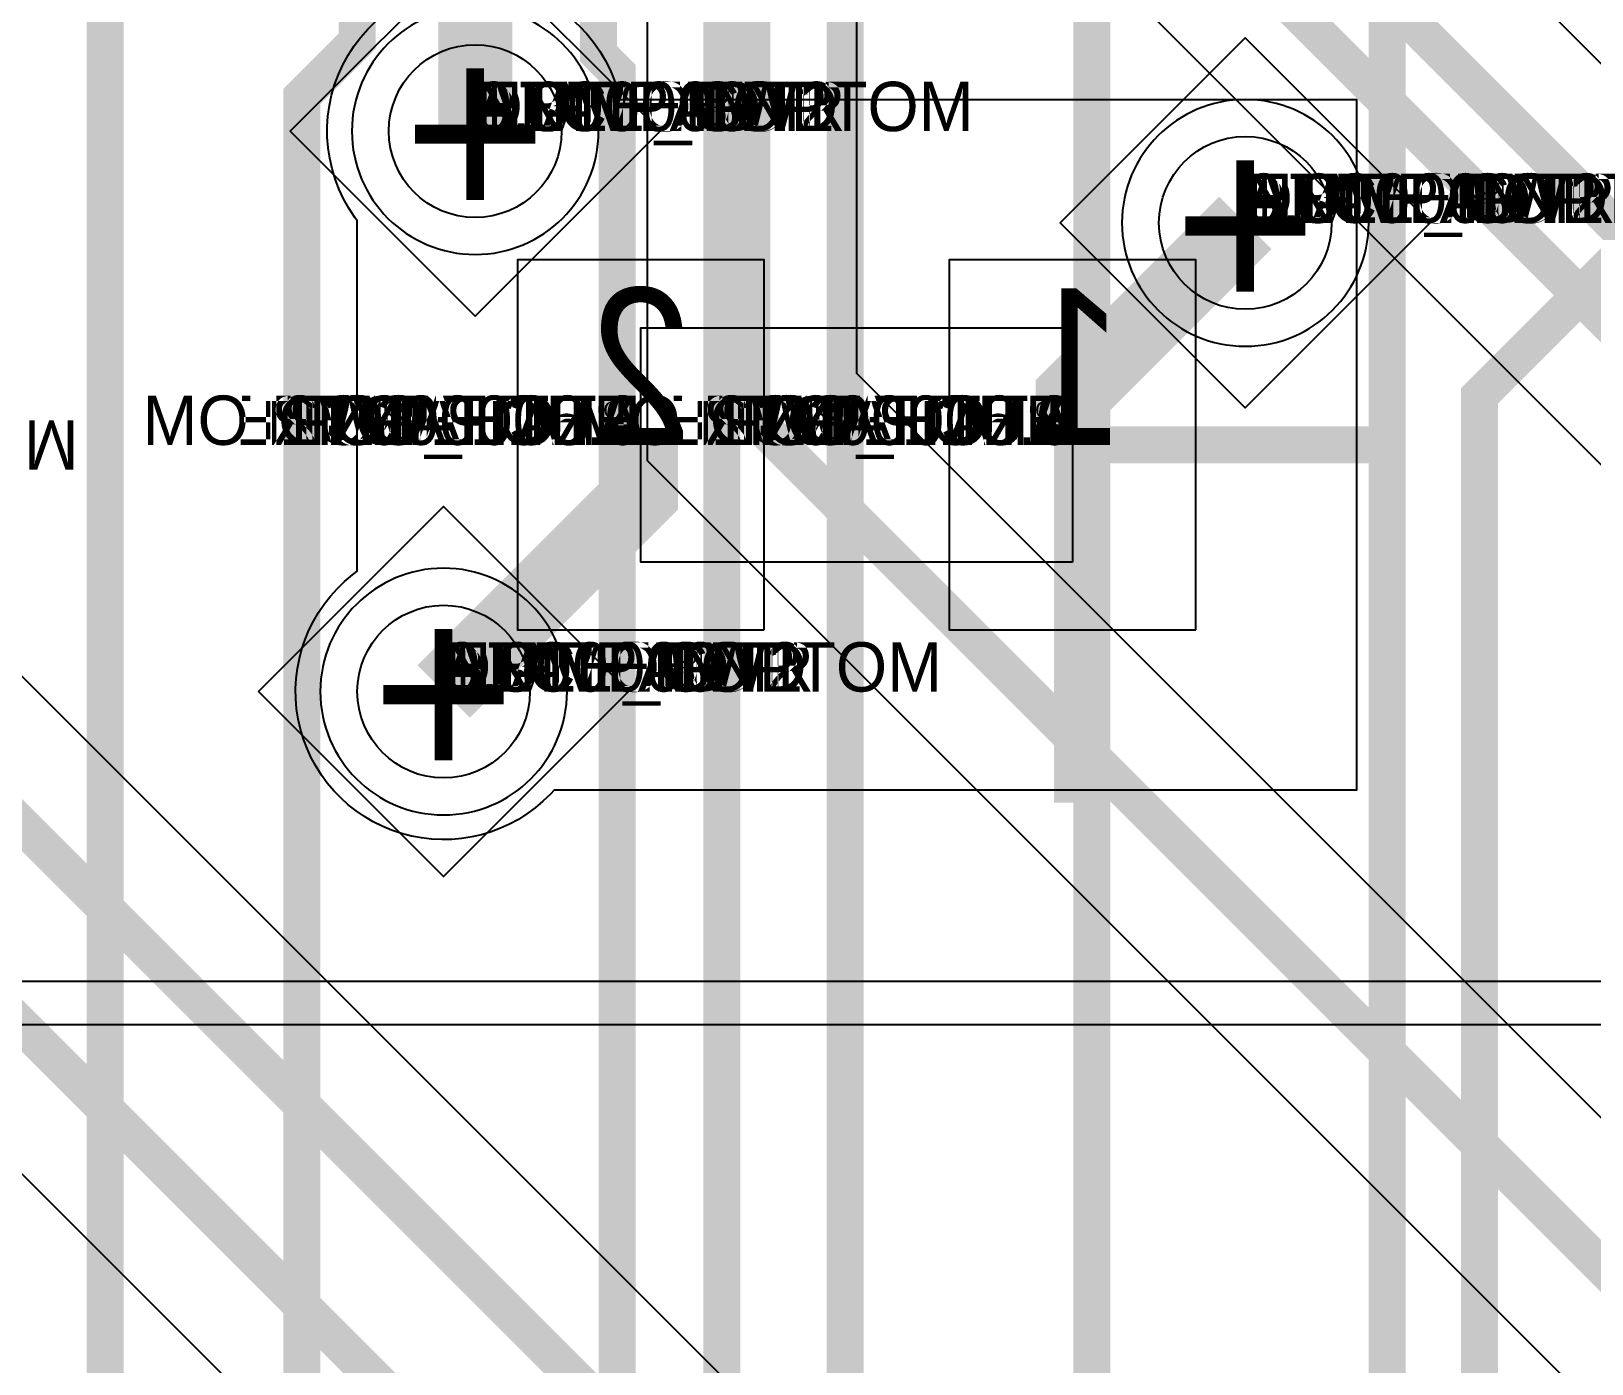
# Model space of a CAD drawing. Extents: x 0 to 323, y 0 to 320.
# Drawn here: x 77.88 to 84.2, y 31.47 to 36.88 of the extents above; entities that cross this region are included whole.
import ezdxf
from ezdxf.enums import TextEntityAlignment as Align

# ---------------------------------------------------------------- set-up
doc = ezdxf.new("R2010")
doc.units = 0
doc.header["$MEASUREMENT"] = 0
doc.layers.get('0').update_dxf_attribs({"linetype": 'CONTINUOUS'})
for name, color, linetype in [('CDN_FIGURES', 7, 'CONTINUOUS'), ('ETCH_BOTTOM', 7, 'CONTINUOUS'), ('ETCH_GND', 3, 'CONTINUOUS'), ('ETCH_INT1', 4, 'CONTINUOUS'), ('ETCH_INT2', 5, 'CONTINUOUS'), ('ETCH_PWR', 6, 'CONTINUOUS'), ('ETCH_TOP', 2, 'CONTINUOUS'), ('MANUFACTURING_NCLEGEND-1-6', 8, 'CONTINUOUS'), ('PACKAGE_GEOMETRY_ASSEMBLY_TOP', 11, 'CONTINUOUS'), ('PACKAGE_GEOMETRY_PIN_NUMBER', 9, 'CONTINUOUS')]:
    doc.layers.add(name, color=color, linetype=linetype)

# ---------------------------------------------------------------- blocks, each defined once
blk = doc.blocks.new('PAD_INFO')
for tag in ['SHAPE_TYPE', 'PAD_HEIGHT', 'PAD_LAYER', 'PAD_TYPE', 'PAD_WIDTH']:
    blk.add_attdef(tag, (0, 0), '', height=0.2)
at = {"flags": 2}
blk.add_attdef('CDN_TYPE', (0, 0), '', height=0.2, dxfattribs=at)
blk = doc.blocks.new('DRILL_INFO')
at = {"flags": 2}
blk.add_attdef('CDN_TYPE', (0, 0), '', height=0.2, dxfattribs=at)
for tag in ['FSHAPE', 'FCHAR', 'DRILL_HEIGHT', 'DIAMETER', 'PLATED', 'DRILL_WIDTH']:
    blk.add_attdef(tag, (0, 0), '', height=0.2)
blk = doc.blocks.new('VIA0700X0300')
at = {"layer": 'ETCH_BOTTOM'}
blk.add_circle((0, 0), 0.35, dxfattribs=at)
at = {"layer": 'ETCH_GND'}
blk.add_circle((0, 0), 0.35, dxfattribs=at)
at = {"layer": 'ETCH_INT1'}
blk.add_circle((0, 0), 0.35, dxfattribs=at)
at = {"layer": 'ETCH_INT2'}
blk.add_circle((0, 0), 0.35, dxfattribs=at)
at = {"layer": 'ETCH_PWR'}
blk.add_circle((0, 0), 0.35, dxfattribs=at)
at = {"layer": 'ETCH_TOP'}
blk.add_circle((0, 0), 0.35, dxfattribs=at)
ref = blk.add_blockref('PAD_INFO', (0, 0))
ref.add_attrib('PAD_LAYER', 'ETCH_TOP', (0, 0), dxfattribs={"height": 0.2})
ref.add_attrib('SHAPE_TYPE', 'NULL', (0, 0), dxfattribs={"height": 0.2})
ref.add_attrib('PAD_TYPE', 'ANTIPAD', (0, 0), dxfattribs={"height": 0.2})
ref.add_attrib('PAD_WIDTH', '0.000000', (0, 0), dxfattribs={"height": 0.2})
ref.add_attrib('PAD_HEIGHT', '0.000000', (0, 0), dxfattribs={"height": 0.2})
ref = blk.add_blockref('PAD_INFO', (0, 0))
ref.add_attrib('PAD_LAYER', 'ETCH_GND', (0, 0), dxfattribs={"height": 0.2})
ref.add_attrib('SHAPE_TYPE', 'NULL', (0, 0), dxfattribs={"height": 0.2})
ref.add_attrib('PAD_TYPE', 'ANTIPAD', (0, 0), dxfattribs={"height": 0.2})
ref.add_attrib('PAD_WIDTH', '0.000000', (0, 0), dxfattribs={"height": 0.2})
ref.add_attrib('PAD_HEIGHT', '0.000000', (0, 0), dxfattribs={"height": 0.2})
ref = blk.add_blockref('PAD_INFO', (0, 0))
ref.add_attrib('PAD_LAYER', 'ETCH_INT1', (0, 0), dxfattribs={"height": 0.2})
ref.add_attrib('SHAPE_TYPE', 'NULL', (0, 0), dxfattribs={"height": 0.2})
ref.add_attrib('PAD_TYPE', 'ANTIPAD', (0, 0), dxfattribs={"height": 0.2})
ref.add_attrib('PAD_WIDTH', '0.000000', (0, 0), dxfattribs={"height": 0.2})
ref.add_attrib('PAD_HEIGHT', '0.000000', (0, 0), dxfattribs={"height": 0.2})
ref = blk.add_blockref('PAD_INFO', (0, 0))
ref.add_attrib('PAD_LAYER', 'ETCH_INT2', (0, 0), dxfattribs={"height": 0.2})
ref.add_attrib('SHAPE_TYPE', 'NULL', (0, 0), dxfattribs={"height": 0.2})
ref.add_attrib('PAD_TYPE', 'ANTIPAD', (0, 0), dxfattribs={"height": 0.2})
ref.add_attrib('PAD_WIDTH', '0.000000', (0, 0), dxfattribs={"height": 0.2})
ref.add_attrib('PAD_HEIGHT', '0.000000', (0, 0), dxfattribs={"height": 0.2})
ref = blk.add_blockref('PAD_INFO', (0, 0))
ref.add_attrib('PAD_LAYER', 'ETCH_PWR', (0, 0), dxfattribs={"height": 0.2})
ref.add_attrib('SHAPE_TYPE', 'NULL', (0, 0), dxfattribs={"height": 0.2})
ref.add_attrib('PAD_TYPE', 'ANTIPAD', (0, 0), dxfattribs={"height": 0.2})
ref.add_attrib('PAD_WIDTH', '0.000000', (0, 0), dxfattribs={"height": 0.2})
ref.add_attrib('PAD_HEIGHT', '0.000000', (0, 0), dxfattribs={"height": 0.2})
ref = blk.add_blockref('PAD_INFO', (0, 0))
ref.add_attrib('PAD_LAYER', 'ETCH_BOTTOM', (0, 0), dxfattribs={"height": 0.2})
ref.add_attrib('SHAPE_TYPE', 'NULL', (0, 0), dxfattribs={"height": 0.2})
ref.add_attrib('PAD_TYPE', 'ANTIPAD', (0, 0), dxfattribs={"height": 0.2})
ref.add_attrib('PAD_WIDTH', '0.000000', (0, 0), dxfattribs={"height": 0.2})
ref.add_attrib('PAD_HEIGHT', '0.000000', (0, 0), dxfattribs={"height": 0.2})
ref = blk.add_blockref('PAD_INFO', (0, 0))
ref.add_attrib('PAD_LAYER', 'ETCH_TOP', (0, 0), dxfattribs={"height": 0.2})
ref.add_attrib('SHAPE_TYPE', 'NULL', (0, 0), dxfattribs={"height": 0.2})
ref.add_attrib('PAD_TYPE', 'THERMAL', (0, 0), dxfattribs={"height": 0.2})
ref.add_attrib('PAD_WIDTH', '0.000000', (0, 0), dxfattribs={"height": 0.2})
ref.add_attrib('PAD_HEIGHT', '0.000000', (0, 0), dxfattribs={"height": 0.2})
ref = blk.add_blockref('PAD_INFO', (0, 0))
ref.add_attrib('PAD_LAYER', 'ETCH_GND', (0, 0), dxfattribs={"height": 0.2})
ref.add_attrib('SHAPE_TYPE', 'NULL', (0, 0), dxfattribs={"height": 0.2})
ref.add_attrib('PAD_TYPE', 'THERMAL', (0, 0), dxfattribs={"height": 0.2})
ref.add_attrib('PAD_WIDTH', '0.000000', (0, 0), dxfattribs={"height": 0.2})
ref.add_attrib('PAD_HEIGHT', '0.000000', (0, 0), dxfattribs={"height": 0.2})
ref = blk.add_blockref('PAD_INFO', (0, 0))
ref.add_attrib('PAD_LAYER', 'ETCH_INT1', (0, 0), dxfattribs={"height": 0.2})
ref.add_attrib('SHAPE_TYPE', 'NULL', (0, 0), dxfattribs={"height": 0.2})
ref.add_attrib('PAD_TYPE', 'THERMAL', (0, 0), dxfattribs={"height": 0.2})
ref.add_attrib('PAD_WIDTH', '0.000000', (0, 0), dxfattribs={"height": 0.2})
ref.add_attrib('PAD_HEIGHT', '0.000000', (0, 0), dxfattribs={"height": 0.2})
ref = blk.add_blockref('PAD_INFO', (0, 0))
ref.add_attrib('PAD_LAYER', 'ETCH_INT2', (0, 0), dxfattribs={"height": 0.2})
ref.add_attrib('SHAPE_TYPE', 'NULL', (0, 0), dxfattribs={"height": 0.2})
ref.add_attrib('PAD_TYPE', 'THERMAL', (0, 0), dxfattribs={"height": 0.2})
ref.add_attrib('PAD_WIDTH', '0.000000', (0, 0), dxfattribs={"height": 0.2})
ref.add_attrib('PAD_HEIGHT', '0.000000', (0, 0), dxfattribs={"height": 0.2})
ref = blk.add_blockref('PAD_INFO', (0, 0))
ref.add_attrib('PAD_LAYER', 'ETCH_PWR', (0, 0), dxfattribs={"height": 0.2})
ref.add_attrib('SHAPE_TYPE', 'NULL', (0, 0), dxfattribs={"height": 0.2})
ref.add_attrib('PAD_TYPE', 'THERMAL', (0, 0), dxfattribs={"height": 0.2})
ref.add_attrib('PAD_WIDTH', '0.000000', (0, 0), dxfattribs={"height": 0.2})
ref.add_attrib('PAD_HEIGHT', '0.000000', (0, 0), dxfattribs={"height": 0.2})
ref = blk.add_blockref('PAD_INFO', (0, 0))
ref.add_attrib('PAD_LAYER', 'ETCH_BOTTOM', (0, 0), dxfattribs={"height": 0.2})
ref.add_attrib('SHAPE_TYPE', 'NULL', (0, 0), dxfattribs={"height": 0.2})
ref.add_attrib('PAD_TYPE', 'THERMAL', (0, 0), dxfattribs={"height": 0.2})
ref.add_attrib('PAD_WIDTH', '0.000000', (0, 0), dxfattribs={"height": 0.2})
ref.add_attrib('PAD_HEIGHT', '0.000000', (0, 0), dxfattribs={"height": 0.2})
ref = blk.add_blockref('PAD_INFO', (0, 0))
ref.add_attrib('PAD_LAYER', 'ETCH_TOP', (0, 0), dxfattribs={"height": 0.2})
ref.add_attrib('SHAPE_TYPE', 'CIRCLE', (0, 0), dxfattribs={"height": 0.2})
ref.add_attrib('PAD_TYPE', 'REGULAR', (0, 0), dxfattribs={"height": 0.2})
ref.add_attrib('PAD_WIDTH', '0.700000', (0, 0), dxfattribs={"height": 0.2})
ref.add_attrib('PAD_HEIGHT', '0.700000', (0, 0), dxfattribs={"height": 0.2})
ref = blk.add_blockref('PAD_INFO', (0, 0))
ref.add_attrib('PAD_LAYER', 'ETCH_GND', (0, 0), dxfattribs={"height": 0.2})
ref.add_attrib('SHAPE_TYPE', 'CIRCLE', (0, 0), dxfattribs={"height": 0.2})
ref.add_attrib('PAD_TYPE', 'REGULAR', (0, 0), dxfattribs={"height": 0.2})
ref.add_attrib('PAD_WIDTH', '0.700000', (0, 0), dxfattribs={"height": 0.2})
ref.add_attrib('PAD_HEIGHT', '0.700000', (0, 0), dxfattribs={"height": 0.2})
ref = blk.add_blockref('PAD_INFO', (0, 0))
ref.add_attrib('PAD_LAYER', 'ETCH_INT1', (0, 0), dxfattribs={"height": 0.2})
ref.add_attrib('SHAPE_TYPE', 'CIRCLE', (0, 0), dxfattribs={"height": 0.2})
ref.add_attrib('PAD_TYPE', 'REGULAR', (0, 0), dxfattribs={"height": 0.2})
ref.add_attrib('PAD_WIDTH', '0.700000', (0, 0), dxfattribs={"height": 0.2})
ref.add_attrib('PAD_HEIGHT', '0.700000', (0, 0), dxfattribs={"height": 0.2})
ref = blk.add_blockref('PAD_INFO', (0, 0))
ref.add_attrib('PAD_LAYER', 'ETCH_INT2', (0, 0), dxfattribs={"height": 0.2})
ref.add_attrib('SHAPE_TYPE', 'CIRCLE', (0, 0), dxfattribs={"height": 0.2})
ref.add_attrib('PAD_TYPE', 'REGULAR', (0, 0), dxfattribs={"height": 0.2})
ref.add_attrib('PAD_WIDTH', '0.700000', (0, 0), dxfattribs={"height": 0.2})
ref.add_attrib('PAD_HEIGHT', '0.700000', (0, 0), dxfattribs={"height": 0.2})
ref = blk.add_blockref('PAD_INFO', (0, 0))
ref.add_attrib('PAD_LAYER', 'ETCH_PWR', (0, 0), dxfattribs={"height": 0.2})
ref.add_attrib('SHAPE_TYPE', 'CIRCLE', (0, 0), dxfattribs={"height": 0.2})
ref.add_attrib('PAD_TYPE', 'REGULAR', (0, 0), dxfattribs={"height": 0.2})
ref.add_attrib('PAD_WIDTH', '0.700000', (0, 0), dxfattribs={"height": 0.2})
ref.add_attrib('PAD_HEIGHT', '0.700000', (0, 0), dxfattribs={"height": 0.2})
ref = blk.add_blockref('PAD_INFO', (0, 0))
ref.add_attrib('PAD_LAYER', 'ETCH_BOTTOM', (0, 0), dxfattribs={"height": 0.2})
ref.add_attrib('SHAPE_TYPE', 'CIRCLE', (0, 0), dxfattribs={"height": 0.2})
ref.add_attrib('PAD_TYPE', 'REGULAR', (0, 0), dxfattribs={"height": 0.2})
ref.add_attrib('PAD_WIDTH', '0.700000', (0, 0), dxfattribs={"height": 0.2})
ref.add_attrib('PAD_HEIGHT', '0.700000', (0, 0), dxfattribs={"height": 0.2})
ref = blk.add_blockref('DRILL_INFO', (0, 0))
ref.add_attrib('DIAMETER', '0.300000', (0, 0), dxfattribs={"height": 0.2})
ref.add_attrib('PLATED', 'PLATED', (0, 0), dxfattribs={"height": 0.2})
ref.add_attrib('FSHAPE', 'DIAMOND', (0, 0), dxfattribs={"height": 0.2})
ref.add_attrib('FCHAR', '+', (0, 0), dxfattribs={"height": 0.2})
ref.add_attrib('DRILL_WIDTH', '1.500000', (0, 0), dxfattribs={"height": 0.2})
ref.add_attrib('DRILL_HEIGHT', '1.500000', (0, 0), dxfattribs={"height": 0.2})
for tag in ['CDN_TYPE', 'PIN']:
    blk.add_attdef(tag, (0, 0), '', height=0.2)
at = {"flags": 2}
for tag in ['PSTKNAME', 'BBV']:
    blk.add_attdef(tag, (0, 0), '', height=0.2, dxfattribs=at)
blk = doc.blocks.new('FIGURE_DIAMOND')
at = {"layer": 'CDN_FIGURES'}
blk.add_lwpolyline([(-0.5, 0), (0, 0.5), (0.5, 0), (0, -0.5)], close=True, dxfattribs=at)
blk = doc.blocks.new('RC1000X1500TS')
at = {"layer": 'ETCH_TOP'}
blk.add_lwpolyline([(-0.5, -0.75), (-0.5, 0.75), (0.5, 0.75), (0.5, -0.75)], close=True, dxfattribs=at)
ref = blk.add_blockref('PAD_INFO', (0, 0))
ref.add_attrib('PAD_LAYER', 'ETCH_TOP', (0, 0), dxfattribs={"height": 0.2})
ref.add_attrib('SHAPE_TYPE', 'NULL', (0, 0), dxfattribs={"height": 0.2})
ref.add_attrib('PAD_TYPE', 'ANTIPAD', (0, 0), dxfattribs={"height": 0.2})
ref.add_attrib('PAD_WIDTH', '0.000000', (0, 0), dxfattribs={"height": 0.2})
ref.add_attrib('PAD_HEIGHT', '0.000000', (0, 0), dxfattribs={"height": 0.2})
ref = blk.add_blockref('PAD_INFO', (0, 0))
ref.add_attrib('PAD_LAYER', 'ETCH_GND', (0, 0), dxfattribs={"height": 0.2})
ref.add_attrib('SHAPE_TYPE', 'NULL', (0, 0), dxfattribs={"height": 0.2})
ref.add_attrib('PAD_TYPE', 'ANTIPAD', (0, 0), dxfattribs={"height": 0.2})
ref.add_attrib('PAD_WIDTH', '0.000000', (0, 0), dxfattribs={"height": 0.2})
ref.add_attrib('PAD_HEIGHT', '0.000000', (0, 0), dxfattribs={"height": 0.2})
ref = blk.add_blockref('PAD_INFO', (0, 0))
ref.add_attrib('PAD_LAYER', 'ETCH_INT1', (0, 0), dxfattribs={"height": 0.2})
ref.add_attrib('SHAPE_TYPE', 'NULL', (0, 0), dxfattribs={"height": 0.2})
ref.add_attrib('PAD_TYPE', 'ANTIPAD', (0, 0), dxfattribs={"height": 0.2})
ref.add_attrib('PAD_WIDTH', '0.000000', (0, 0), dxfattribs={"height": 0.2})
ref.add_attrib('PAD_HEIGHT', '0.000000', (0, 0), dxfattribs={"height": 0.2})
ref = blk.add_blockref('PAD_INFO', (0, 0))
ref.add_attrib('PAD_LAYER', 'ETCH_INT2', (0, 0), dxfattribs={"height": 0.2})
ref.add_attrib('SHAPE_TYPE', 'NULL', (0, 0), dxfattribs={"height": 0.2})
ref.add_attrib('PAD_TYPE', 'ANTIPAD', (0, 0), dxfattribs={"height": 0.2})
ref.add_attrib('PAD_WIDTH', '0.000000', (0, 0), dxfattribs={"height": 0.2})
ref.add_attrib('PAD_HEIGHT', '0.000000', (0, 0), dxfattribs={"height": 0.2})
ref = blk.add_blockref('PAD_INFO', (0, 0))
ref.add_attrib('PAD_LAYER', 'ETCH_PWR', (0, 0), dxfattribs={"height": 0.2})
ref.add_attrib('SHAPE_TYPE', 'NULL', (0, 0), dxfattribs={"height": 0.2})
ref.add_attrib('PAD_TYPE', 'ANTIPAD', (0, 0), dxfattribs={"height": 0.2})
ref.add_attrib('PAD_WIDTH', '0.000000', (0, 0), dxfattribs={"height": 0.2})
ref.add_attrib('PAD_HEIGHT', '0.000000', (0, 0), dxfattribs={"height": 0.2})
ref = blk.add_blockref('PAD_INFO', (0, 0))
ref.add_attrib('PAD_LAYER', 'ETCH_BOTTOM', (0, 0), dxfattribs={"height": 0.2})
ref.add_attrib('SHAPE_TYPE', 'NULL', (0, 0), dxfattribs={"height": 0.2})
ref.add_attrib('PAD_TYPE', 'ANTIPAD', (0, 0), dxfattribs={"height": 0.2})
ref.add_attrib('PAD_WIDTH', '0.000000', (0, 0), dxfattribs={"height": 0.2})
ref.add_attrib('PAD_HEIGHT', '0.000000', (0, 0), dxfattribs={"height": 0.2})
ref = blk.add_blockref('PAD_INFO', (0, 0))
ref.add_attrib('PAD_LAYER', 'ETCH_TOP', (0, 0), dxfattribs={"height": 0.2})
ref.add_attrib('SHAPE_TYPE', 'NULL', (0, 0), dxfattribs={"height": 0.2})
ref.add_attrib('PAD_TYPE', 'THERMAL', (0, 0), dxfattribs={"height": 0.2})
ref.add_attrib('PAD_WIDTH', '0.000000', (0, 0), dxfattribs={"height": 0.2})
ref.add_attrib('PAD_HEIGHT', '0.000000', (0, 0), dxfattribs={"height": 0.2})
ref = blk.add_blockref('PAD_INFO', (0, 0))
ref.add_attrib('PAD_LAYER', 'ETCH_GND', (0, 0), dxfattribs={"height": 0.2})
ref.add_attrib('SHAPE_TYPE', 'NULL', (0, 0), dxfattribs={"height": 0.2})
ref.add_attrib('PAD_TYPE', 'THERMAL', (0, 0), dxfattribs={"height": 0.2})
ref.add_attrib('PAD_WIDTH', '0.000000', (0, 0), dxfattribs={"height": 0.2})
ref.add_attrib('PAD_HEIGHT', '0.000000', (0, 0), dxfattribs={"height": 0.2})
ref = blk.add_blockref('PAD_INFO', (0, 0))
ref.add_attrib('PAD_LAYER', 'ETCH_INT1', (0, 0), dxfattribs={"height": 0.2})
ref.add_attrib('SHAPE_TYPE', 'NULL', (0, 0), dxfattribs={"height": 0.2})
ref.add_attrib('PAD_TYPE', 'THERMAL', (0, 0), dxfattribs={"height": 0.2})
ref.add_attrib('PAD_WIDTH', '0.000000', (0, 0), dxfattribs={"height": 0.2})
ref.add_attrib('PAD_HEIGHT', '0.000000', (0, 0), dxfattribs={"height": 0.2})
ref = blk.add_blockref('PAD_INFO', (0, 0))
ref.add_attrib('PAD_LAYER', 'ETCH_INT2', (0, 0), dxfattribs={"height": 0.2})
ref.add_attrib('SHAPE_TYPE', 'NULL', (0, 0), dxfattribs={"height": 0.2})
ref.add_attrib('PAD_TYPE', 'THERMAL', (0, 0), dxfattribs={"height": 0.2})
ref.add_attrib('PAD_WIDTH', '0.000000', (0, 0), dxfattribs={"height": 0.2})
ref.add_attrib('PAD_HEIGHT', '0.000000', (0, 0), dxfattribs={"height": 0.2})
ref = blk.add_blockref('PAD_INFO', (0, 0))
ref.add_attrib('PAD_LAYER', 'ETCH_PWR', (0, 0), dxfattribs={"height": 0.2})
ref.add_attrib('SHAPE_TYPE', 'NULL', (0, 0), dxfattribs={"height": 0.2})
ref.add_attrib('PAD_TYPE', 'THERMAL', (0, 0), dxfattribs={"height": 0.2})
ref.add_attrib('PAD_WIDTH', '0.000000', (0, 0), dxfattribs={"height": 0.2})
ref.add_attrib('PAD_HEIGHT', '0.000000', (0, 0), dxfattribs={"height": 0.2})
ref = blk.add_blockref('PAD_INFO', (0, 0))
ref.add_attrib('PAD_LAYER', 'ETCH_BOTTOM', (0, 0), dxfattribs={"height": 0.2})
ref.add_attrib('SHAPE_TYPE', 'NULL', (0, 0), dxfattribs={"height": 0.2})
ref.add_attrib('PAD_TYPE', 'THERMAL', (0, 0), dxfattribs={"height": 0.2})
ref.add_attrib('PAD_WIDTH', '0.000000', (0, 0), dxfattribs={"height": 0.2})
ref.add_attrib('PAD_HEIGHT', '0.000000', (0, 0), dxfattribs={"height": 0.2})
ref = blk.add_blockref('PAD_INFO', (0, 0))
ref.add_attrib('PAD_LAYER', 'ETCH_GND', (0, 0), dxfattribs={"height": 0.2})
ref.add_attrib('SHAPE_TYPE', 'NULL', (0, 0), dxfattribs={"height": 0.2})
ref.add_attrib('PAD_TYPE', 'REGULAR', (0, 0), dxfattribs={"height": 0.2})
ref.add_attrib('PAD_WIDTH', '0.000000', (0, 0), dxfattribs={"height": 0.2})
ref.add_attrib('PAD_HEIGHT', '0.000000', (0, 0), dxfattribs={"height": 0.2})
ref = blk.add_blockref('PAD_INFO', (0, 0))
ref.add_attrib('PAD_LAYER', 'ETCH_INT1', (0, 0), dxfattribs={"height": 0.2})
ref.add_attrib('SHAPE_TYPE', 'NULL', (0, 0), dxfattribs={"height": 0.2})
ref.add_attrib('PAD_TYPE', 'REGULAR', (0, 0), dxfattribs={"height": 0.2})
ref.add_attrib('PAD_WIDTH', '0.000000', (0, 0), dxfattribs={"height": 0.2})
ref.add_attrib('PAD_HEIGHT', '0.000000', (0, 0), dxfattribs={"height": 0.2})
ref = blk.add_blockref('PAD_INFO', (0, 0))
ref.add_attrib('PAD_LAYER', 'ETCH_INT2', (0, 0), dxfattribs={"height": 0.2})
ref.add_attrib('SHAPE_TYPE', 'NULL', (0, 0), dxfattribs={"height": 0.2})
ref.add_attrib('PAD_TYPE', 'REGULAR', (0, 0), dxfattribs={"height": 0.2})
ref.add_attrib('PAD_WIDTH', '0.000000', (0, 0), dxfattribs={"height": 0.2})
ref.add_attrib('PAD_HEIGHT', '0.000000', (0, 0), dxfattribs={"height": 0.2})
ref = blk.add_blockref('PAD_INFO', (0, 0))
ref.add_attrib('PAD_LAYER', 'ETCH_PWR', (0, 0), dxfattribs={"height": 0.2})
ref.add_attrib('SHAPE_TYPE', 'NULL', (0, 0), dxfattribs={"height": 0.2})
ref.add_attrib('PAD_TYPE', 'REGULAR', (0, 0), dxfattribs={"height": 0.2})
ref.add_attrib('PAD_WIDTH', '0.000000', (0, 0), dxfattribs={"height": 0.2})
ref.add_attrib('PAD_HEIGHT', '0.000000', (0, 0), dxfattribs={"height": 0.2})
ref = blk.add_blockref('PAD_INFO', (0, 0))
ref.add_attrib('PAD_LAYER', 'ETCH_BOTTOM', (0, 0), dxfattribs={"height": 0.2})
ref.add_attrib('SHAPE_TYPE', 'NULL', (0, 0), dxfattribs={"height": 0.2})
ref.add_attrib('PAD_TYPE', 'REGULAR', (0, 0), dxfattribs={"height": 0.2})
ref.add_attrib('PAD_WIDTH', '0.000000', (0, 0), dxfattribs={"height": 0.2})
ref.add_attrib('PAD_HEIGHT', '0.000000', (0, 0), dxfattribs={"height": 0.2})
ref = blk.add_blockref('DRILL_INFO', (0, 0))
ref.add_attrib('DIAMETER', '0.000000', (0, 0), dxfattribs={"height": 0.2})
ref.add_attrib('PLATED', 'PLATED', (0, 0), dxfattribs={"height": 0.2})
ref.add_attrib('FSHAPE', 'NULL', (0, 0), dxfattribs={"height": 0.2})
ref.add_attrib('DRILL_WIDTH', '0.000000', (0, 0), dxfattribs={"height": 0.2})
ref.add_attrib('DRILL_HEIGHT', '0.000000', (0, 0), dxfattribs={"height": 0.2})
ref = blk.add_blockref('PAD_INFO', (0, 0))
ref.add_attrib('PAD_LAYER', 'ETCH_TOP', (0, 0), dxfattribs={"height": 0.2})
ref.add_attrib('SHAPE_TYPE', 'RECTANGLE', (0, 0), dxfattribs={"height": 0.2})
ref.add_attrib('PAD_TYPE', 'REGULAR', (0, 0), dxfattribs={"height": 0.2})
ref.add_attrib('PAD_WIDTH', '1.000000', (0, 0), dxfattribs={"height": 0.2})
ref.add_attrib('PAD_HEIGHT', '1.500000', (0, 0), dxfattribs={"height": 0.2})
for tag in ['CDN_TYPE', 'PIN']:
    blk.add_attdef(tag, (0, 0), '', height=0.2)
at = {"flags": 2}
for tag in ['PSTKNAME', 'BBV']:
    blk.add_attdef(tag, (0, 0), '', height=0.2, dxfattribs=at)
blk = doc.blocks.new('F56')
at = {"layer": 'PACKAGE_GEOMETRY_ASSEMBLY_TOP'}
blk.add_lwpolyline([(0, -0.475), (1.75, -0.475), (1.75, 0.475), (0, 0.475)], close=True, dxfattribs=at)
at = {"layer": 'ETCH_TOP'}
ref = blk.add_blockref('RC1000X1500TS', (0, 0), dxfattribs=at)
ref.add_attrib('CDN_TYPE', 'PIN', (0, 0), dxfattribs={"height": 0.2})
ref.add_attrib('PIN', '1', (0, 0), dxfattribs={"height": 0.2})
ref = blk.add_blockref('RC1000X1500TS', (1.75, 0), dxfattribs=at)
ref.add_attrib('CDN_TYPE', 'PIN', (0, 0), dxfattribs={"height": 0.2})
ref.add_attrib('PIN', '2', (0, 0), dxfattribs={"height": 0.2})
at = {"flags": 2}
for tag in ['SYMBOL_TYPE', 'CDN_TYPE', 'REFDES']:
    blk.add_attdef(tag, (0, 0), '', height=0.2, dxfattribs=at)

msp = doc.modelspace()

# ---------------------------------------------------------------- linework, layer by layer
at = {"layer": 'ETCH_BOTTOM'}
msp.add_lwpolyline([(79.9828, 33.7843, -1.073672), (79.1804, 34.6728), (79.1999, 34.688), (79.1999, 36.1089), (79.1904, 36.1222, -1.188654), (80.255, 36.6369), (80.2655, 36.6001), (83.2501, 36.6001), (83.2501, 33.7999), (79.9978, 33.7999)], format="xyb", close=True, dxfattribs=at)
for points in [[(82.1, 35.2, 0.3, 0.3, 0), (82.1, 35.4, 0.3, 0.3, 0), (82.8, 36.1, 0.3, 0.3, 0)], [(80.35, 35.2, 0.3, 0.3, 0), (80.35, 35, 0.3, 0.3, 0), (79.55, 34.2, 0.3, 0.3, 0)], [(82.1, 35.2, 0.15, 0.15, 0), (83.3008, 35.2, 0.15, 0.15, 0)], [(82.1, 33.7492, 0.15, 0.15, 0), (82.1, 35.2, 0.15, 0.15, 0)]]:
    msp.add_lwpolyline(points, format="xyseb", dxfattribs=at)
at = {"layer": 'ETCH_GND'}
for points in [[(80.1781, 36.472, 1), (79.1779, 36.472, 1)], [(80.0501, 34.2, 1), (79.0499, 34.2, 1)]]:
    msp.add_lwpolyline(points, format="xyb", close=True, dxfattribs=at)
at = {"layer": 'ETCH_INT1'}
for points in [[(85, 33.025), (73.8518, 33.025), (73.8496, 33.0733, 0.95445), (72.8504, 33.0733), (72.8482, 33.025), (50.525, 33.025), (50.525, 52.125), (47.95, 54.7), (47.95, 69.8085), (47.9868, 69.819, 0.75525), (47.9868, 70.781), (47.95, 70.7915), (47.95, 75.8), (50.15, 78), (82.1, 78), (82.1, 80.35), (83.95, 82.2), (86.8, 82.2)], [(50.03, 32.85), (72.8906, 32.85), (72.9047, 32.8224, 0.611933), (73.7953, 32.8224), (73.8094, 32.85), (85.166, 32.85)]]:
    msp.add_lwpolyline(points, format="xyb", dxfattribs=at)
for points in [[(80.1781, 36.472, 1), (79.1779, 36.472, 1)], [(83.3001, 36.1, 1), (82.2999, 36.1, 1)], [(80.0501, 34.2, 1), (79.0499, 34.2, 1)]]:
    msp.add_lwpolyline(points, format="xyb", close=True, dxfattribs=at)
at = {"layer": 'ETCH_INT2'}
for points, format in [([(65.15, 70.95, 0.15, 0.15, 0), (65.15, 69.8132, 0.15, 0.15, 0), (65.125, 69.7882, 0.15, 0.15, 0), (65.125, 69.0382, 0.15, 0.15, 0), (62.075, 65.9882, 0.15, 0.15, 0), (62.075, 64.5883, 0.15, 0.15, 0), (62.275, 64.3883, 0.15, 0.15, 0), (62.275, 59.8493, 0.15, 0.15, 0), (69.878, 52.2463, 0.15, 0.15, 0), (69.878, 47.6477, 0.15, 0.15, 0), (76.85, 40.6756, 0.15, 0.15, 0), (76.85, 34.6501, 0.15, 0.15, 0), (93.0499, 18.4501, 0.15, 0.15, 0), (94.7, 16.8, 0.15, 0.15, 0)], "xyseb"), ([(98.571, 16.105, 0.15, 0.15, 0), (99.146, 15.53, 0.15, 0.15, 0), (99.146, 14.6254, 0.15, 0.15, 0), (98.8092, 14.2886, 0.15, 0.15, 0), (98.3328, 14.2886, 0.15, 0.15, 0), (97.1001, 15.5213, 0.15, 0.15, 0), (97.1001, 23.2874, 0.15, 0.15, 0), (73.05, 47.3375, 0.15, 0.15, 0), (73.05, 55.9133, 0.15, 0.15, 0), (66.8, 62.1632, 0.15, 0.15, 0), (66.8, 63.2632, 0.15, 0.15, 0), (64.4382, 65.625, 0.15, 0.15, 0), (62.775, 65.625, 0.15, 0.15, 0), (62.65, 65.75, 0.15, 0.15, 0)], "xyseb"), ([(98.597, 13.564, 0.15, 0.15, 0), (96.8001, 15.3609, 0.15, 0.15, 0), (96.8001, 23.1631, 0.15, 0.15, 0), (71.5, 48.4632, 0.15, 0.15, 0), (71.5, 55.7692, 0.15, 0.15, 0), (70.4162, 56.853, 0.15, 0.15, 0), (69.0838, 56.853, 0.15, 0.15, 0), (66.5, 59.4368, 0.15, 0.15, 0), (66.5, 62.75, 0.15, 0.15, 0), (64.2, 65.05, 0.15, 0.15, 0)], "xyseb"), ([(98.571, 12.414, 0.15, 0.15, 0), (98.5306, 12.4544, 0.15, 0.15, 0), (98.2324, 12.4544, 0.15, 0.15, 0), (69.578, 41.1088, 0.15, 0.15, 0), (69.578, 52.122, 0.15, 0.15, 0), (61.75, 59.95, 0.15, 0.15, 0), (61.75, 62.1243, 0.15, 0.15, 0), (61.7, 62.1743, 0.15, 0.15, 0), (61.7, 64.15, 0.15, 0.15, 0)], "xyseb"), ([(108.9, 3.6, 0.15, 0.15, 0), (105.8599, 6.64, 0.15, 0.15, 0), (105.1808, 6.64, 0.15, 0.15, 0), (98.8318, 12.989, 0.15, 0.15, 0), (98.3588, 12.989, 0.15, 0.15, 0), (96.513, 14.8348, 0.15, 0.15, 0), (96.513, 15.0539, 0.15, 0.15, 0), (96.5094, 15.0988, 0.15, 0.15, 0), (96.5, 15.1082, 0.15, 0.15, 0), (96.5, 15.8132, 0.15, 0.15, 0), (94.7172, 17.596, 0.15, 0.15, 0), (94.4238, 17.596, 0.15, 0.15, 0), (91.8, 20.2198, 0.15, 0.15, 0), (86.375, 25.6447, 0.15, 0.15, 0), (86.375, 29.7383, 0.15, 0.15, 0), (80.8, 35.3133, 0.15, 0.15, 0), (80.8, 37.6633, 0.15, 0.15, 0), (70.178, 48.2853, 0.15, 0.15, 0), (70.178, 56.278, 0.15, 0.15, 0)], "xyseb"), ([(86.8001, 29.9144), (81.2251, 35.4894), (81.2251, 37.8394), (70.6031, 48.4614), (70.6031, 55.8201, -0.668179), (70.7762, 55.8918), (71.0749, 55.5931), (71.0749, 48.2871), (85.5939, 33.7681, -0.622285)], "xyb")]:
    msp.add_lwpolyline(points, format=format, dxfattribs=at)
for points in [[(91.5195, 17.7766, -0.526334), (91.3551, 17.7461), (87.7925, 21.3087), (74.2297, 34.0001), (74.0379, 34.0001), (73.2061, 34.8319, -0.622285), (73.2647, 35.0041, 2.030775), (72.7041, 35.5647, -0.622285), (72.5319, 35.5061), (65.6679, 42.3701, -0.437934), (65.6739, 42.519, 1.08428), (64.969, 43.2239, -0.437934), (64.8201, 43.2179), (61.8751, 46.1629), (61.8751, 58.9789, -0.668179), (62.0482, 59.0506), (69.1529, 51.9459), (69.1529, 40.9327), (91.8669, 18.2187, -0.562554), (91.8258, 18.0503, 0.214832), (91.5195, 17.7766)], [(85.128, 27.1681, -0.526334), (84.9636, 27.1376), (77.2751, 34.8262), (77.2751, 40.3422, -0.668179), (77.4482, 40.4139), (78.3601, 39.502, -0.438125), (78.3541, 39.353, 1.08428), (79.059, 38.6481, -0.438125), (79.208, 38.6541), (80.3749, 37.4872), (80.3749, 35.1372), (85.4821, 30.03, -0.438125), (85.4761, 29.881, 0.72823), (85.8403, 29.0015, -0.438145), (85.9499, 28.9005), (85.9499, 27.5057, -0.554215), (85.8041, 27.4146, 0.424576), (85.128, 27.1681)], [(97.5999, 23.6336, -0.668179), (97.4268, 23.5619), (88.7138, 32.2748, -0.531429), (88.7458, 32.4398, 1.481218), (88.0898, 33.0958, -0.531429), (87.9248, 33.0638), (83.7369, 37.2518, -0.668179), (83.8086, 37.4249), (87.8739, 37.4249), (90.9129, 34.3859), (90.9164, 34.3727, 0.363349), (91.4403, 34.0015, -0.438145), (91.5499, 33.9005), (91.5499, 31.1989), (97.5999, 25.1489)], [(79.678, 36.9721, 1), (79.678, 35.9719, 1)], [(79.55, 34.7001, 1), (79.55, 33.6999, 1)]]:
    msp.add_lwpolyline(points, format="xyb", close=True, dxfattribs=at)
at = {"layer": 'ETCH_PWR'}
msp.add_lwpolyline([(83.3001, 36.1, 1), (82.2999, 36.1, 1)], format="xyb", close=True, dxfattribs=at)
at = {"layer": 'ETCH_TOP'}
for points in [[(84.928, 40.454, 0.15, 0.15, 0), (85.9592, 40.454, 0.15, 0.15, 0), (86.625, 39.7882, 0.15, 0.15, 0), (86.625, 38.275, 0.15, 0.15, 0), (83.75, 35.4, 0.15, 0.15, 0), (83.75, 24.6757, 0.15, 0.15, 0), (76.0243, 16.95, 0.15, 0.15, 0), (66.5068, 16.95, 0.15, 0.15, 0), (66.375, 17.0818, 0.15, 0.15, 0), (66.375, 17.825, 0.15, 0.15, 0), (66.6, 18.05, 0.15, 0.15, 0), (67.8, 18.05, 0.15, 0.15, 0)], [(81.678, 37.704, 0.15, 0.15, 0), (81.7, 37.726, 0.15, 0.15, 0), (81.7, 38.8572, 0.15, 0.15, 0), (82.4398, 39.597, 0.15, 0.15, 0), (82.9162, 39.597, 0.15, 0.15, 0), (83.375, 39.1382, 0.15, 0.15, 0), (83.375, 24.725, 0.15, 0.15, 0), (76.05, 17.4, 0.15, 0.15, 0), (67.8, 17.4, 0.15, 0.15, 0)], [(79.678, 37.704, 0.3, 0.3, 0), (79.678, 36.472, 0.3, 0.3, 0)], [(80.678, 37.704, 0.15, 0.15, 0), (80.678, 25.678, 0.15, 0.15, 0), (75, 20, 0.15, 0.15, 0), (67.8, 20, 0.15, 0.15, 0)], [(80.178, 37.704, 0.15, 0.15, 0), (80.178, 36.7853, 0.15, 0.15, 0), (80.253, 36.7103, 0.15, 0.15, 0), (80.253, 26.453, 0.15, 0.15, 0), (74.45, 20.65, 0.15, 0.15, 0), (67.8, 20.65, 0.15, 0.15, 0)], [(79.178, 37.704, 0.15, 0.15, 0), (79.2, 37.682, 0.15, 0.15, 0), (79.2, 36.837, 0.15, 0.15, 0), (78.975, 36.612, 0.15, 0.15, 0), (78.975, 26.425, 0.15, 0.15, 0), (73.85, 21.3, 0.15, 0.15, 0), (67.8, 21.3, 0.15, 0.15, 0)], [(78.178, 37.704, 0.15, 0.15, 0), (78.178, 26.878, 0.15, 0.15, 0), (73.25, 21.95, 0.15, 0.15, 0), (67.8, 21.95, 0.15, 0.15, 0)], [(67.8, 18.7, 0.15, 0.15, 0), (70.35, 18.7, 0.15, 0.15, 0), (70.65, 19, 0.15, 0.15, 0), (76.65, 19, 0.15, 0.15, 0), (82.178, 24.528, 0.15, 0.15, 0), (82.178, 37.704, 0.15, 0.15, 0)], [(81.178, 37.704, 0.15, 0.15, 0), (81.178, 24.878, 0.15, 0.15, 0), (75.65, 19.35, 0.15, 0.15, 0), (67.8, 19.35, 0.15, 0.15, 0)]]:
    msp.add_lwpolyline(points, format="xyseb", dxfattribs=at)

# ---------------------------------------------------------------- block references
at = {"xscale": -1, "rotation": 180}
msp.add_blockref('F56', (74.3, 35.3), dxfattribs=at)
at = {"xscale": -1}
msp.add_blockref('F56', (82.1, 35.2), dxfattribs=at)
at = {"layer": 'ETCH_TOP'}
for p in [(79.678, 36.472), (82.8, 36.1), (79.55, 34.2)]:
    msp.add_blockref('VIA0700X0300', p, dxfattribs=at)
at = {"layer": 'MANUFACTURING_NCLEGEND-1-6', "xscale": 1.5, "yscale": 1.5}
for p in [(79.678, 36.472), (82.8, 36.1), (79.55, 34.2)]:
    msp.add_blockref('FIGURE_DIAMOND', p, dxfattribs=at)

# ---------------------------------------------------------------- texts
at = {"layer": 'MANUFACTURING_NCLEGEND-1-6'}
for p in [(79.678, 36.472), (82.8, 36.1), (79.55, 34.2)]:
    msp.add_text('+', height=0.75, dxfattribs=at).set_placement(p, align=Align.MIDDLE_CENTER)
at = {"layer": 'PACKAGE_GEOMETRY_PIN_NUMBER', "text_generation_flag": 2, "width": 0.88}
for s, p in [('2', (80.35, 35.2)), ('1', (82.1, 35.2))]:
    msp.add_text(s, height=0.635, dxfattribs=at).set_placement(p, align=Align.CENTER)

doc.saveas('drawing.dxf')
